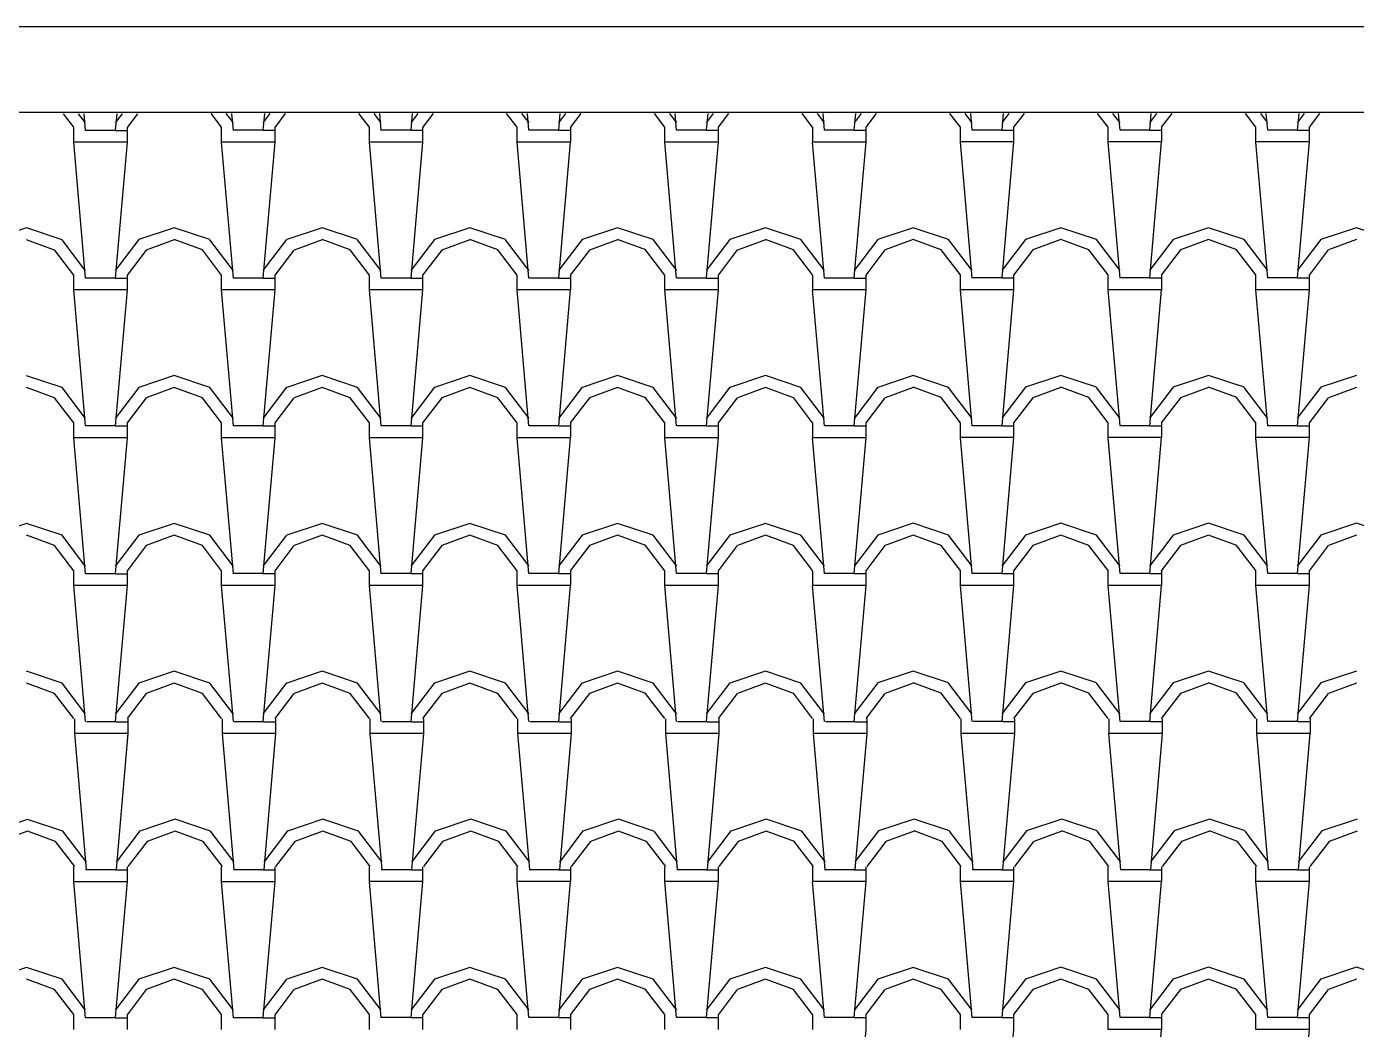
# Model space of a CAD drawing. Extents: x 32549 to 39694, y 7645 to 11950.
# Drawn here: x 34440.8 to 34575.8, y 9009.8 to 9111.5 of the extents above; entities that cross this region are included whole.
import ezdxf

# ---------------------------------------------------------------- set-up
doc = ezdxf.new("R2010")
doc.units = 0
doc.header["$LTSCALE"] = 80
doc.header["$MEASUREMENT"] = 0
doc.layers.add('C3', color=3, linetype='CONTINUOUS')
doc.layers.add('ROOF', color=11, linetype='CONTINUOUS')

msp = doc.modelspace()

# ---------------------------------------------------------------- linework, layer by layer
at = {"layer": 'C3'}
for p, q in [((34171.15, 9111.55), (34986.15, 9111.55)), ((34171.15, 9102.88), (34986.15, 9102.88))]:
    msp.add_line(p, q, dxfattribs=at)
at = {"layer": 'ROOF'}
for p, q in [((34445.63, 9101.33), (34444.57, 9102.71)), ((34446.83, 9101.77), (34446.11, 9102.71)), ((34446.83, 9101.02), (34446.68, 9102.71)), ((34450.54, 9102.71), (34449.83, 9101.78)), ((34449.98, 9102.71), (34449.83, 9101.03)), ((34452.1, 9102.71), (34451.03, 9101.32)), ((34460.63, 9101.33), (34459.57, 9102.72)), ((34461.84, 9101.77), (34461.11, 9102.72)), ((34461.83, 9101.02), (34461.68, 9102.72)), ((34465.54, 9102.72), (34464.83, 9101.79)), ((34464.98, 9102.72), (34464.83, 9101.03)), ((34467.1, 9102.72), (34466.03, 9101.32)), ((34475.63, 9101.33), (34474.57, 9102.72)), ((34476.84, 9101.77), (34476.12, 9102.72)), ((34476.83, 9101.02), (34476.69, 9102.72)), ((34479.98, 9102.72), (34479.83, 9101.03)), ((34480.54, 9102.72), (34479.84, 9101.79)), ((34482.1, 9102.72), (34481.03, 9101.32)), ((34490.63, 9101.33), (34489.57, 9102.72)), ((34491.84, 9101.77), (34491.12, 9102.72)), ((34491.83, 9101.03), (34491.69, 9102.72)), ((34494.98, 9102.72), (34494.83, 9101.03)), ((34495.54, 9102.72), (34494.84, 9101.79)), ((34497.1, 9102.72), (34496.03, 9101.32)), ((34505.63, 9101.33), (34504.57, 9102.72)), ((34506.84, 9101.78), (34506.12, 9102.72)), ((34506.83, 9101.03), (34506.69, 9102.72)), ((34509.98, 9102.72), (34509.83, 9101.04)), ((34510.54, 9102.72), (34509.84, 9101.79)), ((34512.1, 9102.72), (34511.03, 9101.33)), ((34520.63, 9101.34), (34519.57, 9102.72)), ((34521.84, 9101.78), (34521.12, 9102.72)), ((34521.83, 9101.03), (34521.69, 9102.72)), ((34524.98, 9102.72), (34524.83, 9101.04)), ((34525.55, 9102.72), (34524.84, 9101.79)), ((34527.1, 9102.72), (34526.03, 9101.33)), ((34535.63, 9101.34), (34534.57, 9102.73)), ((34536.84, 9101.78), (34536.12, 9102.73)), ((34536.84, 9101.03), (34536.69, 9102.73)), ((34539.98, 9102.73), (34539.83, 9101.04)), ((34540.55, 9102.73), (34539.84, 9101.8)), ((34542.1, 9102.73), (34541.03, 9101.33)), ((34550.63, 9101.34), (34549.57, 9102.73)), ((34551.84, 9101.78), (34551.12, 9102.73)), ((34551.84, 9101.03), (34551.69, 9102.73)), ((34554.98, 9102.73), (34554.83, 9101.04)), ((34555.55, 9102.73), (34554.84, 9101.8)), ((34557.1, 9102.73), (34556.03, 9101.33)), ((34565.63, 9101.34), (34564.57, 9102.73)), ((34566.84, 9101.78), (34566.12, 9102.73)), ((34566.84, 9101.03), (34566.69, 9102.73)), ((34570.55, 9102.73), (34569.84, 9101.8)), ((34569.98, 9102.73), (34569.84, 9101.04)), ((34572.1, 9102.73), (34571.03, 9101.33)), ((34445.63, 9099.82), (34445.63, 9101.32)), ((34449.83, 9101.02), (34446.83, 9101.02)), ((34449.83, 9101.02), (34451.03, 9101.02)), ((34451.03, 9101.32), (34451.03, 9099.82)), ((34460.63, 9099.83), (34460.63, 9101.33)), ((34464.83, 9101.03), (34461.83, 9101.03)), ((34464.83, 9101.03), (34466.03, 9101.03)), ((34466.03, 9101.33), (34466.03, 9099.83)), ((34475.64, 9099.83), (34475.64, 9101.33)), ((34479.84, 9101.03), (34476.84, 9101.03)), ((34479.84, 9101.03), (34481.04, 9101.03)), ((34481.04, 9101.33), (34481.04, 9099.83)), ((34490.64, 9099.83), (34490.64, 9101.33)), ((34494.84, 9101.03), (34491.84, 9101.03)), ((34494.84, 9101.03), (34496.04, 9101.03)), ((34496.04, 9101.33), (34496.04, 9099.83)), ((34505.64, 9099.83), (34505.64, 9101.33)), ((34509.84, 9101.03), (34506.84, 9101.03)), ((34509.84, 9101.03), (34511.04, 9101.03)), ((34511.04, 9101.33), (34511.04, 9099.83)), ((34520.64, 9099.83), (34520.64, 9101.33)), ((34524.84, 9101.03), (34521.84, 9101.03)), ((34524.84, 9101.03), (34526.04, 9101.03)), ((34526.04, 9101.33), (34526.04, 9099.83)), ((34535.64, 9099.84), (34535.64, 9101.34)), ((34539.84, 9101.04), (34536.84, 9101.04)), ((34539.84, 9101.04), (34541.04, 9101.04)), ((34541.04, 9101.34), (34541.04, 9099.84)), ((34550.64, 9099.84), (34550.64, 9101.34)), ((34554.84, 9101.04), (34551.84, 9101.04)), ((34554.84, 9101.04), (34556.04, 9101.04)), ((34556.04, 9101.34), (34556.04, 9099.84)), ((34565.64, 9099.84), (34565.64, 9101.34)), ((34569.84, 9101.04), (34566.84, 9101.04)), ((34569.84, 9101.04), (34571.04, 9101.04)), ((34571.04, 9101.34), (34571.04, 9099.84)), ((34449.83, 9099.82), (34445.63, 9099.82)), ((34446.83, 9086.02), (34445.63, 9099.82)), ((34451.03, 9099.83), (34449.83, 9086.03)), ((34451.03, 9099.82), (34449.83, 9099.82)), ((34464.83, 9099.83), (34460.63, 9099.83)), ((34461.83, 9086.02), (34460.63, 9099.82)), ((34466.03, 9099.83), (34464.83, 9086.03)), ((34466.03, 9099.83), (34464.83, 9099.83)), ((34476.83, 9086.02), (34475.63, 9099.82)), ((34479.84, 9099.83), (34475.64, 9099.83)), ((34481.03, 9099.83), (34479.83, 9086.03)), ((34481.04, 9099.83), (34479.84, 9099.83)), ((34491.83, 9086.03), (34490.63, 9099.83)), ((34494.84, 9099.83), (34490.64, 9099.83)), ((34496.03, 9099.83), (34494.83, 9086.03)), ((34496.04, 9099.83), (34494.84, 9099.83)), ((34506.83, 9086.03), (34505.63, 9099.83)), ((34509.84, 9099.83), (34505.64, 9099.83)), ((34511.03, 9099.84), (34509.83, 9086.04)), ((34511.04, 9099.83), (34509.84, 9099.83)), ((34521.83, 9086.03), (34520.63, 9099.83)), ((34524.84, 9099.83), (34520.64, 9099.83)), ((34526.03, 9099.84), (34524.83, 9086.04)), ((34526.04, 9099.83), (34524.84, 9099.83)), ((34539.84, 9099.84), (34535.64, 9099.84)), ((34536.84, 9086.03), (34535.64, 9099.83)), ((34541.03, 9099.84), (34539.83, 9086.04)), ((34541.04, 9099.84), (34539.84, 9099.84)), ((34554.84, 9099.84), (34550.64, 9099.84)), ((34551.84, 9086.03), (34550.64, 9099.83)), ((34556.03, 9099.84), (34554.83, 9086.04)), ((34556.04, 9099.84), (34554.84, 9099.84)), ((34569.84, 9099.84), (34565.64, 9099.84)), ((34566.84, 9086.03), (34565.64, 9099.83)), ((34571.04, 9099.84), (34569.84, 9099.84)), ((34571.04, 9099.84), (34569.84, 9086.04)), ((34440.83, 9091.12), (34437.23, 9089.92)), ((34444.43, 9089.92), (34440.83, 9091.12)), ((34443.68, 9088.87), (34440.83, 9089.92)), ((34446.83, 9086.77), (34444.43, 9089.92)), ((34452.23, 9089.93), (34449.83, 9086.78)), ((34455.83, 9091.13), (34452.23, 9089.93)), ((34455.83, 9089.92), (34452.98, 9088.87)), ((34459.43, 9089.93), (34455.83, 9091.13)), ((34458.68, 9088.88), (34455.83, 9089.93)), ((34461.84, 9086.77), (34459.44, 9089.92)), ((34467.23, 9089.94), (34464.83, 9086.79)), ((34470.84, 9091.13), (34467.24, 9089.93)), ((34470.84, 9089.92), (34467.99, 9088.87)), ((34474.44, 9089.93), (34470.84, 9091.13)), ((34473.69, 9088.88), (34470.84, 9089.93)), ((34476.84, 9086.77), (34474.44, 9089.92)), ((34482.24, 9089.94), (34479.84, 9086.79)), ((34485.84, 9091.13), (34482.24, 9089.93)), ((34485.84, 9089.92), (34482.99, 9088.87)), ((34489.44, 9089.93), (34485.84, 9091.13)), ((34488.69, 9088.88), (34485.84, 9089.93)), ((34491.84, 9086.77), (34489.44, 9089.92)), ((34497.24, 9089.94), (34494.84, 9086.79)), ((34500.84, 9091.13), (34497.24, 9089.93)), ((34500.84, 9089.92), (34497.99, 9088.87)), ((34504.44, 9089.93), (34500.84, 9091.13)), ((34503.69, 9088.88), (34500.84, 9089.93)), ((34506.84, 9086.78), (34504.44, 9089.93)), ((34512.24, 9089.94), (34509.84, 9086.79)), ((34515.84, 9091.13), (34512.24, 9089.93)), ((34515.84, 9089.92), (34512.99, 9088.87)), ((34519.44, 9089.93), (34515.84, 9091.13)), ((34518.69, 9088.88), (34515.84, 9089.93)), ((34521.84, 9086.78), (34519.44, 9089.93)), ((34527.24, 9089.94), (34524.84, 9086.79)), ((34530.84, 9091.13), (34527.24, 9089.93)), ((34530.84, 9089.93), (34527.99, 9088.88)), ((34534.44, 9089.93), (34530.84, 9091.13)), ((34533.69, 9088.89), (34530.84, 9089.94)), ((34536.84, 9086.78), (34534.44, 9089.93)), ((34542.24, 9089.95), (34539.84, 9086.8)), ((34545.84, 9091.14), (34542.24, 9089.94)), ((34545.84, 9089.93), (34542.99, 9088.88)), ((34549.44, 9089.94), (34545.84, 9091.14)), ((34548.69, 9088.89), (34545.84, 9089.94)), ((34551.84, 9086.78), (34549.44, 9089.93)), ((34557.24, 9089.95), (34554.84, 9086.8)), ((34560.84, 9091.14), (34557.24, 9089.94)), ((34560.84, 9089.93), (34557.99, 9088.88)), ((34564.44, 9089.94), (34560.84, 9091.14)), ((34563.69, 9088.89), (34560.84, 9089.94)), ((34566.84, 9086.78), (34564.44, 9089.93)), ((34572.24, 9089.95), (34569.84, 9086.8)), ((34575.84, 9091.14), (34572.24, 9089.94)), ((34575.84, 9089.93), (34572.99, 9088.88)), ((34579.44, 9089.94), (34575.84, 9091.14)), ((34445.63, 9086.33), (34443.68, 9088.88)), ((34452.98, 9088.87), (34451.03, 9086.32)), ((34460.63, 9086.33), (34458.68, 9088.88)), ((34467.98, 9088.87), (34466.03, 9086.32)), ((34475.63, 9086.33), (34473.68, 9088.88)), ((34482.98, 9088.87), (34481.03, 9086.32)), ((34490.63, 9086.33), (34488.68, 9088.88)), ((34497.98, 9088.87), (34496.03, 9086.32)), ((34505.63, 9086.33), (34503.68, 9088.88)), ((34512.98, 9088.88), (34511.03, 9086.33)), ((34520.63, 9086.34), (34518.68, 9088.89)), ((34527.98, 9088.88), (34526.03, 9086.33)), ((34535.63, 9086.34), (34533.68, 9088.89)), ((34542.98, 9088.88), (34541.03, 9086.33)), ((34550.63, 9086.34), (34548.68, 9088.89)), ((34557.98, 9088.88), (34556.03, 9086.33)), ((34565.63, 9086.34), (34563.68, 9088.89)), ((34572.98, 9088.88), (34571.03, 9086.33)), ((34445.63, 9084.82), (34445.63, 9086.32)), ((34449.83, 9086.02), (34446.83, 9086.02)), ((34449.83, 9086.02), (34451.03, 9086.02)), ((34451.03, 9086.32), (34451.03, 9084.82)), ((34460.63, 9084.83), (34460.63, 9086.33)), ((34464.83, 9086.03), (34461.83, 9086.03)), ((34464.83, 9086.03), (34466.03, 9086.03)), ((34466.03, 9086.33), (34466.03, 9084.83)), ((34475.64, 9084.83), (34475.64, 9086.33)), ((34479.84, 9086.03), (34476.84, 9086.03)), ((34479.84, 9086.03), (34481.04, 9086.03)), ((34481.04, 9086.33), (34481.04, 9084.83)), ((34490.64, 9084.83), (34490.64, 9086.33)), ((34494.84, 9086.03), (34491.84, 9086.03)), ((34494.84, 9086.03), (34496.04, 9086.03)), ((34496.04, 9086.33), (34496.04, 9084.83)), ((34505.64, 9084.83), (34505.64, 9086.33)), ((34509.84, 9086.03), (34506.84, 9086.03)), ((34509.84, 9086.03), (34511.04, 9086.03)), ((34511.04, 9086.33), (34511.04, 9084.83)), ((34520.64, 9084.83), (34520.64, 9086.33)), ((34524.84, 9086.03), (34521.84, 9086.03)), ((34524.84, 9086.03), (34526.04, 9086.03)), ((34526.04, 9086.33), (34526.04, 9084.83)), ((34535.64, 9084.84), (34535.64, 9086.34)), ((34539.84, 9086.04), (34536.84, 9086.04)), ((34539.84, 9086.04), (34541.04, 9086.04)), ((34541.04, 9086.34), (34541.04, 9084.84)), ((34550.64, 9084.84), (34550.64, 9086.34)), ((34554.84, 9086.04), (34551.84, 9086.04)), ((34554.84, 9086.04), (34556.04, 9086.04)), ((34556.04, 9086.34), (34556.04, 9084.84)), ((34565.64, 9084.84), (34565.64, 9086.34)), ((34569.84, 9086.04), (34566.84, 9086.04)), ((34569.84, 9086.04), (34571.04, 9086.04)), ((34571.04, 9086.34), (34571.04, 9084.84)), ((34449.83, 9084.82), (34445.63, 9084.82)), ((34446.83, 9071.02), (34445.63, 9084.82)), ((34451.03, 9084.83), (34449.83, 9071.03)), ((34451.03, 9084.82), (34449.83, 9084.82)), ((34464.83, 9084.83), (34460.63, 9084.83)), ((34461.83, 9071.02), (34460.63, 9084.82)), ((34466.03, 9084.83), (34464.83, 9071.03)), ((34466.03, 9084.83), (34464.83, 9084.83)), ((34476.83, 9071.02), (34475.63, 9084.82)), ((34479.84, 9084.83), (34475.64, 9084.83)), ((34481.03, 9084.83), (34479.83, 9071.03)), ((34481.04, 9084.83), (34479.84, 9084.83)), ((34491.83, 9071.03), (34490.63, 9084.83)), ((34494.84, 9084.83), (34490.64, 9084.83)), ((34496.03, 9084.83), (34494.83, 9071.03)), ((34496.04, 9084.83), (34494.84, 9084.83)), ((34506.83, 9071.03), (34505.63, 9084.83)), ((34509.84, 9084.83), (34505.64, 9084.83)), ((34511.03, 9084.84), (34509.83, 9071.04)), ((34511.04, 9084.83), (34509.84, 9084.83)), ((34521.83, 9071.03), (34520.63, 9084.83)), ((34524.84, 9084.83), (34520.64, 9084.83)), ((34526.03, 9084.84), (34524.83, 9071.04)), ((34526.04, 9084.83), (34524.84, 9084.83)), ((34539.84, 9084.84), (34535.64, 9084.84)), ((34536.84, 9071.03), (34535.64, 9084.83)), ((34541.03, 9084.84), (34539.83, 9071.04)), ((34541.04, 9084.84), (34539.84, 9084.84)), ((34554.84, 9084.84), (34550.64, 9084.84)), ((34551.84, 9071.03), (34550.64, 9084.83)), ((34556.03, 9084.84), (34554.83, 9071.04)), ((34556.04, 9084.84), (34554.84, 9084.84)), ((34569.84, 9084.84), (34565.64, 9084.84)), ((34566.84, 9071.03), (34565.64, 9084.83)), ((34571.04, 9084.84), (34569.84, 9084.84)), ((34571.04, 9084.84), (34569.84, 9071.04)), ((34444.43, 9074.92), (34440.83, 9076.12)), ((34455.83, 9076.13), (34452.23, 9074.93)), ((34459.43, 9074.93), (34455.83, 9076.13)), ((34470.84, 9076.13), (34467.24, 9074.93)), ((34474.44, 9074.93), (34470.84, 9076.13)), ((34485.84, 9076.13), (34482.24, 9074.93)), ((34489.44, 9074.93), (34485.84, 9076.13)), ((34500.84, 9076.13), (34497.24, 9074.93)), ((34504.44, 9074.93), (34500.84, 9076.13)), ((34515.84, 9076.13), (34512.24, 9074.93)), ((34519.44, 9074.93), (34515.84, 9076.13)), ((34530.84, 9076.13), (34527.24, 9074.93)), ((34534.44, 9074.93), (34530.84, 9076.13)), ((34545.84, 9076.14), (34542.24, 9074.94)), ((34549.44, 9074.94), (34545.84, 9076.14)), ((34560.84, 9076.14), (34557.24, 9074.94)), ((34564.44, 9074.94), (34560.84, 9076.14)), ((34575.84, 9076.14), (34572.24, 9074.94)), ((34443.68, 9073.87), (34440.83, 9074.92)), ((34445.63, 9071.33), (34443.68, 9073.88)), ((34446.83, 9071.77), (34444.43, 9074.92)), ((34452.23, 9074.93), (34449.83, 9071.78)), ((34452.98, 9073.87), (34451.03, 9071.32)), ((34455.83, 9074.92), (34452.98, 9073.87)), ((34458.68, 9073.88), (34455.83, 9074.93)), ((34460.63, 9071.33), (34458.68, 9073.88)), ((34461.84, 9071.77), (34459.44, 9074.92)), ((34467.23, 9074.94), (34464.83, 9071.79)), ((34467.98, 9073.87), (34466.03, 9071.32)), ((34470.84, 9074.92), (34467.99, 9073.87)), ((34473.69, 9073.88), (34470.84, 9074.93)), ((34475.63, 9071.33), (34473.68, 9073.88)), ((34476.84, 9071.77), (34474.44, 9074.92)), ((34482.24, 9074.94), (34479.84, 9071.79)), ((34482.98, 9073.87), (34481.03, 9071.32)), ((34485.84, 9074.92), (34482.99, 9073.87)), ((34488.69, 9073.88), (34485.84, 9074.93)), ((34490.63, 9071.33), (34488.68, 9073.88)), ((34491.84, 9071.77), (34489.44, 9074.92)), ((34497.24, 9074.94), (34494.84, 9071.79)), ((34497.98, 9073.87), (34496.03, 9071.32)), ((34500.84, 9074.92), (34497.99, 9073.87)), ((34503.69, 9073.88), (34500.84, 9074.93)), ((34505.63, 9071.33), (34503.68, 9073.88)), ((34506.84, 9071.78), (34504.44, 9074.93)), ((34512.24, 9074.94), (34509.84, 9071.79)), ((34512.98, 9073.88), (34511.03, 9071.33)), ((34515.84, 9074.92), (34512.99, 9073.87)), ((34518.69, 9073.88), (34515.84, 9074.93)), ((34520.63, 9071.34), (34518.68, 9073.89)), ((34521.84, 9071.78), (34519.44, 9074.93)), ((34527.24, 9074.94), (34524.84, 9071.79)), ((34527.98, 9073.88), (34526.03, 9071.33)), ((34530.84, 9074.93), (34527.99, 9073.88)), ((34533.69, 9073.89), (34530.84, 9074.94)), ((34535.63, 9071.34), (34533.68, 9073.89)), ((34536.84, 9071.78), (34534.44, 9074.93)), ((34542.24, 9074.95), (34539.84, 9071.8)), ((34542.98, 9073.88), (34541.03, 9071.33)), ((34545.84, 9074.93), (34542.99, 9073.88)), ((34548.69, 9073.89), (34545.84, 9074.94)), ((34550.63, 9071.34), (34548.68, 9073.89)), ((34551.84, 9071.78), (34549.44, 9074.93)), ((34557.24, 9074.95), (34554.84, 9071.8)), ((34557.98, 9073.88), (34556.03, 9071.33)), ((34560.84, 9074.93), (34557.99, 9073.88)), ((34563.69, 9073.89), (34560.84, 9074.94)), ((34565.63, 9071.34), (34563.68, 9073.89)), ((34566.84, 9071.78), (34564.44, 9074.93)), ((34572.24, 9074.95), (34569.84, 9071.8)), ((34572.98, 9073.88), (34571.03, 9071.33)), ((34575.84, 9074.93), (34572.99, 9073.88)), ((34445.63, 9069.82), (34445.63, 9071.32)), ((34449.83, 9071.02), (34446.83, 9071.02)), ((34449.83, 9071.02), (34451.03, 9071.02)), ((34451.03, 9071.32), (34451.03, 9069.82)), ((34460.63, 9069.83), (34460.63, 9071.33)), ((34464.83, 9071.03), (34461.83, 9071.03)), ((34464.83, 9071.03), (34466.03, 9071.03)), ((34466.03, 9071.33), (34466.03, 9069.83)), ((34475.64, 9069.83), (34475.64, 9071.33)), ((34479.84, 9071.03), (34476.84, 9071.03)), ((34479.84, 9071.03), (34481.04, 9071.03)), ((34481.04, 9071.33), (34481.04, 9069.83)), ((34490.64, 9069.83), (34490.64, 9071.33)), ((34494.84, 9071.03), (34491.84, 9071.03)), ((34494.84, 9071.03), (34496.04, 9071.03)), ((34496.04, 9071.33), (34496.04, 9069.83)), ((34505.64, 9069.83), (34505.64, 9071.33)), ((34509.84, 9071.03), (34506.84, 9071.03)), ((34509.84, 9071.03), (34511.04, 9071.03)), ((34511.04, 9071.33), (34511.04, 9069.83)), ((34520.64, 9069.83), (34520.64, 9071.33)), ((34524.84, 9071.03), (34521.84, 9071.03)), ((34524.84, 9071.03), (34526.04, 9071.03)), ((34526.04, 9071.33), (34526.04, 9069.83)), ((34535.64, 9069.84), (34535.64, 9071.34)), ((34539.84, 9071.04), (34536.84, 9071.04)), ((34539.84, 9071.04), (34541.04, 9071.04)), ((34541.04, 9071.34), (34541.04, 9069.84)), ((34550.64, 9069.84), (34550.64, 9071.34)), ((34554.84, 9071.04), (34551.84, 9071.04)), ((34554.84, 9071.04), (34556.04, 9071.04)), ((34556.04, 9071.34), (34556.04, 9069.84)), ((34565.64, 9069.84), (34565.64, 9071.34)), ((34569.84, 9071.04), (34566.84, 9071.04)), ((34569.84, 9071.04), (34571.04, 9071.04)), ((34571.04, 9071.34), (34571.04, 9069.84)), ((34446.83, 9056.02), (34445.63, 9069.82)), ((34449.83, 9069.82), (34445.63, 9069.82)), ((34451.03, 9069.83), (34449.83, 9056.03)), ((34451.03, 9069.82), (34449.83, 9069.82)), ((34464.83, 9069.83), (34460.63, 9069.83)), ((34461.83, 9056.02), (34460.63, 9069.82)), ((34466.03, 9069.83), (34464.83, 9056.03)), ((34466.03, 9069.83), (34464.83, 9069.83)), ((34476.83, 9056.02), (34475.63, 9069.82)), ((34479.84, 9069.83), (34475.64, 9069.83)), ((34481.03, 9069.83), (34479.83, 9056.03)), ((34481.04, 9069.83), (34479.84, 9069.83)), ((34491.83, 9056.03), (34490.63, 9069.83)), ((34494.84, 9069.83), (34490.64, 9069.83)), ((34496.03, 9069.83), (34494.83, 9056.03)), ((34496.04, 9069.83), (34494.84, 9069.83)), ((34506.83, 9056.03), (34505.63, 9069.83)), ((34509.84, 9069.83), (34505.64, 9069.83)), ((34511.03, 9069.84), (34509.83, 9056.04)), ((34511.04, 9069.83), (34509.84, 9069.83)), ((34521.83, 9056.03), (34520.63, 9069.83)), ((34524.84, 9069.83), (34520.64, 9069.83)), ((34526.03, 9069.84), (34524.83, 9056.04)), ((34526.04, 9069.83), (34524.84, 9069.83)), ((34539.84, 9069.84), (34535.64, 9069.84)), ((34536.84, 9056.03), (34535.64, 9069.83)), ((34541.03, 9069.84), (34539.83, 9056.04)), ((34541.04, 9069.84), (34539.84, 9069.84)), ((34554.84, 9069.84), (34550.64, 9069.84)), ((34551.84, 9056.03), (34550.64, 9069.83)), ((34556.03, 9069.84), (34554.83, 9056.04)), ((34556.04, 9069.84), (34554.84, 9069.84)), ((34569.84, 9069.84), (34565.64, 9069.84)), ((34566.84, 9056.03), (34565.64, 9069.83)), ((34571.04, 9069.84), (34569.84, 9069.84)), ((34571.04, 9069.84), (34569.84, 9056.04)), ((34440.83, 9061.12), (34437.23, 9059.92)), ((34444.43, 9059.92), (34440.83, 9061.12)), ((34455.83, 9061.13), (34452.23, 9059.93)), ((34459.43, 9059.93), (34455.83, 9061.13)), ((34470.84, 9061.13), (34467.24, 9059.93)), ((34474.44, 9059.93), (34470.84, 9061.13)), ((34485.84, 9061.13), (34482.24, 9059.93)), ((34489.44, 9059.93), (34485.84, 9061.13)), ((34500.84, 9061.13), (34497.24, 9059.93)), ((34504.44, 9059.93), (34500.84, 9061.13)), ((34515.84, 9061.13), (34512.24, 9059.93)), ((34519.44, 9059.93), (34515.84, 9061.13)), ((34530.84, 9061.14), (34527.24, 9059.94)), ((34534.44, 9059.94), (34530.84, 9061.14)), ((34545.84, 9061.14), (34542.24, 9059.94)), ((34549.44, 9059.94), (34545.84, 9061.14)), ((34560.84, 9061.14), (34557.24, 9059.94)), ((34564.44, 9059.94), (34560.84, 9061.14)), ((34575.84, 9061.14), (34572.24, 9059.94)), ((34579.44, 9059.94), (34575.84, 9061.14)), ((34443.68, 9058.87), (34440.83, 9059.92)), ((34445.63, 9056.33), (34443.68, 9058.88)), ((34446.83, 9056.77), (34444.43, 9059.92)), ((34452.23, 9059.93), (34449.83, 9056.78)), ((34452.98, 9058.87), (34451.03, 9056.32)), ((34455.83, 9059.92), (34452.98, 9058.87)), ((34458.68, 9058.88), (34455.83, 9059.93)), ((34460.63, 9056.33), (34458.68, 9058.88)), ((34461.84, 9056.77), (34459.44, 9059.92)), ((34467.23, 9059.94), (34464.83, 9056.79)), ((34467.98, 9058.87), (34466.03, 9056.32)), ((34470.84, 9059.92), (34467.99, 9058.87)), ((34473.69, 9058.88), (34470.84, 9059.93)), ((34475.63, 9056.33), (34473.68, 9058.88)), ((34476.84, 9056.77), (34474.44, 9059.92)), ((34482.24, 9059.94), (34479.84, 9056.79)), ((34482.98, 9058.87), (34481.03, 9056.32)), ((34485.84, 9059.92), (34482.99, 9058.87)), ((34488.69, 9058.88), (34485.84, 9059.93)), ((34490.63, 9056.33), (34488.68, 9058.88)), ((34491.84, 9056.78), (34489.44, 9059.93)), ((34497.24, 9059.94), (34494.84, 9056.79)), ((34497.98, 9058.87), (34496.03, 9056.32)), ((34500.84, 9059.92), (34497.99, 9058.87)), ((34503.69, 9058.88), (34500.84, 9059.93)), ((34505.63, 9056.33), (34503.68, 9058.88)), ((34506.84, 9056.78), (34504.44, 9059.93)), ((34512.24, 9059.94), (34509.84, 9056.79)), ((34512.98, 9058.88), (34511.03, 9056.33)), ((34515.84, 9059.93), (34512.99, 9058.88)), ((34518.69, 9058.88), (34515.84, 9059.93)), ((34520.63, 9056.34), (34518.68, 9058.89)), ((34521.84, 9056.78), (34519.44, 9059.93)), ((34527.24, 9059.94), (34524.84, 9056.79)), ((34527.98, 9058.88), (34526.03, 9056.33)), ((34530.84, 9059.93), (34527.99, 9058.88)), ((34533.69, 9058.89), (34530.84, 9059.94)), ((34535.63, 9056.34), (34533.68, 9058.89)), ((34536.84, 9056.78), (34534.44, 9059.93)), ((34542.24, 9059.95), (34539.84, 9056.8)), ((34542.98, 9058.88), (34541.03, 9056.33)), ((34545.84, 9059.93), (34542.99, 9058.88)), ((34548.69, 9058.89), (34545.84, 9059.94)), ((34550.63, 9056.34), (34548.68, 9058.89)), ((34551.84, 9056.78), (34549.44, 9059.93)), ((34557.24, 9059.95), (34554.84, 9056.8)), ((34557.98, 9058.88), (34556.03, 9056.33)), ((34560.84, 9059.93), (34557.99, 9058.88)), ((34563.69, 9058.89), (34560.84, 9059.94)), ((34565.63, 9056.34), (34563.68, 9058.89)), ((34566.84, 9056.78), (34564.44, 9059.93)), ((34572.24, 9059.95), (34569.84, 9056.8)), ((34572.98, 9058.88), (34571.03, 9056.33)), ((34575.84, 9059.93), (34572.99, 9058.88)), ((34445.63, 9054.82), (34445.63, 9056.32)), ((34451.03, 9056.32), (34451.03, 9054.82)), ((34460.63, 9054.83), (34460.63, 9056.33)), ((34466.03, 9056.33), (34466.03, 9054.83)), ((34475.64, 9054.83), (34475.64, 9056.33)), ((34481.04, 9056.33), (34481.04, 9054.83)), ((34490.64, 9054.83), (34490.64, 9056.33)), ((34496.04, 9056.33), (34496.04, 9054.83)), ((34505.64, 9054.83), (34505.64, 9056.33)), ((34511.04, 9056.33), (34511.04, 9054.83)), ((34520.64, 9054.83), (34520.64, 9056.33)), ((34526.04, 9056.33), (34526.04, 9054.83)), ((34535.64, 9054.84), (34535.64, 9056.34)), ((34541.04, 9056.34), (34541.04, 9054.84)), ((34550.64, 9054.84), (34550.64, 9056.34)), ((34556.04, 9056.34), (34556.04, 9054.84)), ((34565.64, 9054.84), (34565.64, 9056.34)), ((34571.04, 9056.34), (34571.04, 9054.84)), ((34446.83, 9041.02), (34445.63, 9054.82)), ((34449.83, 9054.82), (34445.63, 9054.82)), ((34449.83, 9056.02), (34446.83, 9056.02)), ((34449.83, 9056.02), (34451.03, 9056.02)), ((34451.03, 9054.83), (34449.83, 9041.03)), ((34451.03, 9054.82), (34449.83, 9054.82)), ((34464.83, 9054.83), (34460.63, 9054.83)), ((34461.83, 9041.02), (34460.63, 9054.82)), ((34464.83, 9056.03), (34461.83, 9056.03)), ((34464.83, 9056.03), (34466.03, 9056.03)), ((34466.03, 9054.83), (34464.83, 9054.83)), ((34466.03, 9054.83), (34464.83, 9041.03)), ((34476.83, 9041.02), (34475.63, 9054.82)), ((34479.84, 9054.83), (34475.64, 9054.83)), ((34479.84, 9056.03), (34476.84, 9056.03)), ((34481.03, 9054.83), (34479.83, 9041.03)), ((34479.84, 9056.03), (34481.04, 9056.03)), ((34481.04, 9054.83), (34479.84, 9054.83)), ((34491.83, 9041.03), (34490.63, 9054.83)), ((34494.84, 9054.83), (34490.64, 9054.83)), ((34494.84, 9056.03), (34491.84, 9056.03)), ((34496.03, 9054.83), (34494.83, 9041.03)), ((34494.84, 9056.03), (34496.04, 9056.03)), ((34496.04, 9054.83), (34494.84, 9054.83)), ((34506.83, 9041.03), (34505.63, 9054.83)), ((34509.84, 9054.83), (34505.64, 9054.83)), ((34509.84, 9056.03), (34506.84, 9056.03)), ((34511.03, 9054.84), (34509.83, 9041.04)), ((34509.84, 9056.03), (34511.04, 9056.03)), ((34511.04, 9054.83), (34509.84, 9054.83)), ((34521.83, 9041.03), (34520.63, 9054.83)), ((34524.84, 9054.83), (34520.64, 9054.83)), ((34524.84, 9056.03), (34521.84, 9056.03)), ((34526.03, 9054.84), (34524.83, 9041.04)), ((34524.84, 9056.03), (34526.04, 9056.03)), ((34526.04, 9054.83), (34524.84, 9054.83)), ((34539.84, 9054.84), (34535.64, 9054.84)), ((34536.84, 9041.03), (34535.64, 9054.83)), ((34539.84, 9056.04), (34536.84, 9056.04)), ((34541.03, 9054.84), (34539.83, 9041.04)), ((34539.84, 9056.04), (34541.04, 9056.04)), ((34541.04, 9054.84), (34539.84, 9054.84)), ((34554.84, 9054.84), (34550.64, 9054.84)), ((34551.84, 9041.03), (34550.64, 9054.83)), ((34554.84, 9056.04), (34551.84, 9056.04)), ((34556.03, 9054.84), (34554.83, 9041.04)), ((34554.84, 9056.04), (34556.04, 9056.04)), ((34556.04, 9054.84), (34554.84, 9054.84)), ((34569.84, 9054.84), (34565.64, 9054.84)), ((34566.84, 9041.03), (34565.64, 9054.83)), ((34569.84, 9056.04), (34566.84, 9056.04)), ((34569.84, 9056.04), (34571.04, 9056.04)), ((34571.04, 9054.84), (34569.84, 9041.04)), ((34571.04, 9054.84), (34569.84, 9054.84)), ((34444.43, 9044.92), (34440.83, 9046.12)), ((34455.83, 9046.13), (34452.23, 9044.93)), ((34459.43, 9044.93), (34455.83, 9046.13)), ((34470.84, 9046.13), (34467.24, 9044.93)), ((34474.44, 9044.93), (34470.84, 9046.13)), ((34485.84, 9046.13), (34482.24, 9044.93)), ((34489.44, 9044.93), (34485.84, 9046.13)), ((34500.84, 9046.13), (34497.24, 9044.93)), ((34504.44, 9044.93), (34500.84, 9046.13)), ((34515.84, 9046.13), (34512.24, 9044.93)), ((34519.44, 9044.93), (34515.84, 9046.13)), ((34530.84, 9046.14), (34527.24, 9044.94)), ((34534.44, 9044.94), (34530.84, 9046.14)), ((34545.84, 9046.14), (34542.24, 9044.94)), ((34549.44, 9044.94), (34545.84, 9046.14)), ((34560.84, 9046.14), (34557.24, 9044.94)), ((34564.44, 9044.94), (34560.84, 9046.14)), ((34575.84, 9046.14), (34572.24, 9044.94)), ((34443.68, 9043.87), (34440.83, 9044.92)), ((34446.83, 9041.77), (34444.43, 9044.92)), ((34452.23, 9044.93), (34449.83, 9041.78)), ((34455.83, 9044.92), (34452.98, 9043.87)), ((34458.68, 9043.88), (34455.83, 9044.93)), ((34461.84, 9041.77), (34459.44, 9044.92)), ((34467.23, 9044.94), (34464.83, 9041.79)), ((34470.84, 9044.92), (34467.99, 9043.87)), ((34473.69, 9043.88), (34470.84, 9044.93)), ((34476.84, 9041.77), (34474.44, 9044.92)), ((34482.24, 9044.94), (34479.84, 9041.79)), ((34485.84, 9044.92), (34482.99, 9043.87)), ((34488.69, 9043.88), (34485.84, 9044.93)), ((34491.84, 9041.78), (34489.44, 9044.93)), ((34497.24, 9044.94), (34494.84, 9041.79)), ((34500.84, 9044.92), (34497.99, 9043.87)), ((34503.69, 9043.88), (34500.84, 9044.93)), ((34506.84, 9041.78), (34504.44, 9044.93)), ((34512.24, 9044.94), (34509.84, 9041.79)), ((34515.84, 9044.93), (34512.99, 9043.88)), ((34518.69, 9043.88), (34515.84, 9044.93)), ((34521.84, 9041.78), (34519.44, 9044.93)), ((34527.24, 9044.94), (34524.84, 9041.79)), ((34530.84, 9044.93), (34527.99, 9043.88)), ((34533.69, 9043.89), (34530.84, 9044.94)), ((34536.84, 9041.78), (34534.44, 9044.93)), ((34542.24, 9044.95), (34539.84, 9041.8)), ((34545.84, 9044.93), (34542.99, 9043.88)), ((34548.69, 9043.89), (34545.84, 9044.94)), ((34551.84, 9041.78), (34549.44, 9044.93)), ((34557.24, 9044.95), (34554.84, 9041.8)), ((34560.84, 9044.93), (34557.99, 9043.88)), ((34563.69, 9043.89), (34560.84, 9044.94)), ((34566.84, 9041.78), (34564.44, 9044.93)), ((34572.24, 9044.95), (34569.84, 9041.8)), ((34575.84, 9044.93), (34572.99, 9043.88)), ((34445.63, 9041.33), (34443.68, 9043.88)), ((34452.98, 9043.87), (34451.03, 9041.32)), ((34460.63, 9041.33), (34458.68, 9043.88)), ((34467.98, 9043.87), (34466.03, 9041.32)), ((34475.63, 9041.33), (34473.68, 9043.88)), ((34482.98, 9043.87), (34481.03, 9041.32)), ((34490.63, 9041.33), (34488.68, 9043.88)), ((34497.98, 9043.87), (34496.03, 9041.32)), ((34505.63, 9041.33), (34503.68, 9043.88)), ((34512.98, 9043.88), (34511.03, 9041.33)), ((34520.63, 9041.34), (34518.68, 9043.89)), ((34527.98, 9043.88), (34526.03, 9041.33)), ((34535.63, 9041.34), (34533.68, 9043.89)), ((34542.98, 9043.88), (34541.03, 9041.33)), ((34550.63, 9041.34), (34548.68, 9043.89)), ((34557.98, 9043.88), (34556.03, 9041.33)), ((34565.63, 9041.34), (34563.68, 9043.89)), ((34572.98, 9043.88), (34571.03, 9041.33)), ((34445.72, 9039.8), (34445.72, 9041.3)), ((34451.12, 9041.3), (34451.12, 9039.8)), ((34460.72, 9039.8), (34460.72, 9041.3)), ((34466.12, 9041.3), (34466.12, 9039.8)), ((34475.72, 9039.8), (34475.72, 9041.3)), ((34481.12, 9041.3), (34481.12, 9039.8)), ((34490.72, 9039.8), (34490.72, 9041.3)), ((34496.12, 9041.3), (34496.12, 9039.8)), ((34505.72, 9039.8), (34505.72, 9041.3)), ((34511.12, 9041.3), (34511.12, 9039.8)), ((34520.73, 9039.8), (34520.73, 9041.3)), ((34526.13, 9041.3), (34526.13, 9039.8)), ((34535.73, 9039.81), (34535.73, 9041.31)), ((34541.13, 9041.31), (34541.13, 9039.81)), ((34550.73, 9039.81), (34550.73, 9041.31)), ((34556.13, 9041.31), (34556.13, 9039.81)), ((34565.73, 9039.81), (34565.73, 9041.31)), ((34571.13, 9041.31), (34571.13, 9039.81)), ((34449.92, 9041), (34446.92, 9041)), ((34449.92, 9041), (34451.12, 9041)), ((34464.92, 9041), (34461.92, 9041)), ((34464.92, 9041), (34466.12, 9041)), ((34479.92, 9041), (34476.92, 9041)), ((34479.92, 9041), (34481.12, 9041)), ((34494.92, 9041), (34491.92, 9041)), ((34494.92, 9041), (34496.12, 9041)), ((34509.92, 9041), (34506.92, 9041)), ((34509.92, 9041), (34511.12, 9041)), ((34524.93, 9041), (34521.93, 9041)), ((34524.93, 9041), (34526.13, 9041)), ((34539.93, 9041.01), (34536.93, 9041.01)), ((34539.93, 9041.01), (34541.13, 9041.01)), ((34554.93, 9041.01), (34551.93, 9041.01)), ((34554.93, 9041.01), (34556.13, 9041.01)), ((34569.93, 9041.01), (34566.93, 9041.01)), ((34569.93, 9041.01), (34571.13, 9041.01)), ((34449.92, 9039.8), (34445.72, 9039.8)), ((34446.92, 9025.99), (34445.72, 9039.79)), ((34451.12, 9039.8), (34449.92, 9026)), ((34451.12, 9039.8), (34449.92, 9039.8)), ((34464.92, 9039.8), (34460.72, 9039.8)), ((34461.92, 9025.99), (34460.72, 9039.79)), ((34466.12, 9039.8), (34464.92, 9026)), ((34466.12, 9039.8), (34464.92, 9039.8)), ((34479.92, 9039.8), (34475.72, 9039.8)), ((34476.92, 9026), (34475.72, 9039.8)), ((34481.12, 9039.8), (34479.92, 9026)), ((34481.12, 9039.8), (34479.92, 9039.8)), ((34494.92, 9039.8), (34490.72, 9039.8)), ((34491.92, 9026), (34490.72, 9039.8)), ((34496.12, 9039.8), (34494.92, 9026)), ((34496.12, 9039.8), (34494.92, 9039.8)), ((34509.92, 9039.8), (34505.72, 9039.8)), ((34506.92, 9026), (34505.72, 9039.8)), ((34511.12, 9039.81), (34509.92, 9026.01)), ((34511.12, 9039.8), (34509.92, 9039.8)), ((34521.92, 9026), (34520.72, 9039.8)), ((34524.93, 9039.8), (34520.73, 9039.8)), ((34526.12, 9039.81), (34524.92, 9026.01)), ((34526.13, 9039.8), (34524.93, 9039.8)), ((34536.92, 9026), (34535.72, 9039.8)), ((34539.93, 9039.81), (34535.73, 9039.81)), ((34541.12, 9039.81), (34539.92, 9026.01)), ((34541.13, 9039.81), (34539.93, 9039.81)), ((34551.92, 9026.01), (34550.72, 9039.81)), ((34554.93, 9039.81), (34550.73, 9039.81)), ((34556.12, 9039.81), (34554.92, 9026.01)), ((34556.13, 9039.81), (34554.93, 9039.81)), ((34566.92, 9026.01), (34565.72, 9039.81)), ((34569.93, 9039.81), (34565.73, 9039.81)), ((34571.12, 9039.81), (34569.92, 9026.01)), ((34571.13, 9039.81), (34569.93, 9039.81)), ((34440.92, 9031.09), (34437.32, 9029.89)), ((34444.52, 9029.89), (34440.92, 9031.09)), ((34455.92, 9031.1), (34452.32, 9029.9)), ((34459.52, 9029.9), (34455.92, 9031.1)), ((34470.92, 9031.1), (34467.32, 9029.9)), ((34474.52, 9029.9), (34470.92, 9031.1)), ((34485.92, 9031.1), (34482.32, 9029.9)), ((34489.52, 9029.9), (34485.92, 9031.1)), ((34500.92, 9031.1), (34497.32, 9029.9)), ((34504.52, 9029.9), (34500.92, 9031.1)), ((34515.93, 9031.1), (34512.33, 9029.9)), ((34519.53, 9029.9), (34515.93, 9031.1)), ((34530.93, 9031.11), (34527.33, 9029.91)), ((34534.53, 9029.91), (34530.93, 9031.11)), ((34545.93, 9031.11), (34542.33, 9029.91)), ((34549.53, 9029.91), (34545.93, 9031.11)), ((34560.93, 9031.11), (34557.33, 9029.91)), ((34564.53, 9029.91), (34560.93, 9031.11)), ((34575.93, 9031.11), (34572.33, 9029.91)), ((34440.92, 9029.89), (34438.07, 9028.84)), ((34443.77, 9028.85), (34440.92, 9029.9)), ((34446.92, 9026.74), (34444.52, 9029.89)), ((34452.32, 9029.91), (34449.92, 9026.76)), ((34455.92, 9029.89), (34453.07, 9028.84)), ((34458.77, 9028.85), (34455.92, 9029.9)), ((34461.92, 9026.74), (34459.52, 9029.89)), ((34467.32, 9029.91), (34464.92, 9026.76)), ((34470.92, 9029.89), (34468.07, 9028.84)), ((34473.77, 9028.85), (34470.92, 9029.9)), ((34476.92, 9026.74), (34474.52, 9029.89)), ((34482.32, 9029.91), (34479.92, 9026.76)), ((34485.92, 9029.89), (34483.07, 9028.84)), ((34488.77, 9028.85), (34485.92, 9029.9)), ((34491.92, 9026.75), (34489.52, 9029.9)), ((34497.32, 9029.91), (34494.92, 9026.76)), ((34500.92, 9029.89), (34498.07, 9028.84)), ((34503.78, 9028.85), (34500.93, 9029.9)), ((34506.93, 9026.75), (34504.53, 9029.9)), ((34512.32, 9029.91), (34509.92, 9026.76)), ((34515.93, 9029.9), (34513.08, 9028.85)), ((34518.78, 9028.85), (34515.93, 9029.9)), ((34521.93, 9026.75), (34519.53, 9029.9)), ((34527.33, 9029.92), (34524.93, 9026.77)), ((34530.93, 9029.9), (34528.08, 9028.85)), ((34533.78, 9028.86), (34530.93, 9029.91)), ((34536.93, 9026.75), (34534.53, 9029.9)), ((34542.33, 9029.92), (34539.93, 9026.77)), ((34545.93, 9029.9), (34543.08, 9028.85)), ((34548.78, 9028.86), (34545.93, 9029.91)), ((34551.93, 9026.75), (34549.53, 9029.9)), ((34557.33, 9029.92), (34554.93, 9026.77)), ((34560.93, 9029.9), (34558.08, 9028.85)), ((34563.78, 9028.86), (34560.93, 9029.91)), ((34566.93, 9026.75), (34564.53, 9029.9)), ((34572.33, 9029.92), (34569.93, 9026.77)), ((34575.93, 9029.9), (34573.08, 9028.85)), ((34445.72, 9026.3), (34443.77, 9028.85)), ((34453.07, 9028.84), (34451.12, 9026.29)), ((34460.72, 9026.3), (34458.77, 9028.85)), ((34468.07, 9028.84), (34466.12, 9026.29)), ((34475.72, 9026.3), (34473.77, 9028.85)), ((34483.07, 9028.84), (34481.12, 9026.29)), ((34490.72, 9026.3), (34488.77, 9028.85)), ((34498.07, 9028.84), (34496.12, 9026.29)), ((34505.72, 9026.31), (34503.77, 9028.86)), ((34513.07, 9028.85), (34511.12, 9026.3)), ((34520.72, 9026.31), (34518.77, 9028.86)), ((34528.07, 9028.85), (34526.12, 9026.3)), ((34535.72, 9026.31), (34533.77, 9028.86)), ((34543.07, 9028.85), (34541.12, 9026.3)), ((34550.72, 9026.31), (34548.77, 9028.86)), ((34558.07, 9028.85), (34556.12, 9026.3)), ((34565.72, 9026.31), (34563.77, 9028.86)), ((34573.07, 9028.85), (34571.12, 9026.3)), ((34445.63, 9024.76), (34445.63, 9026.26)), ((34449.83, 9025.96), (34446.83, 9025.96)), ((34449.83, 9025.96), (34451.03, 9025.96)), ((34451.03, 9026.26), (34451.03, 9024.76)), ((34460.63, 9024.76), (34460.63, 9026.26)), ((34464.83, 9025.96), (34461.83, 9025.96)), ((34464.83, 9025.96), (34466.03, 9025.96)), ((34466.03, 9026.26), (34466.03, 9024.76)), ((34475.64, 9024.77), (34475.64, 9026.27)), ((34479.84, 9025.97), (34476.84, 9025.97)), ((34479.84, 9025.97), (34481.04, 9025.97)), ((34481.04, 9026.27), (34481.04, 9024.77)), ((34490.64, 9024.77), (34490.64, 9026.27)), ((34494.84, 9025.97), (34491.84, 9025.97)), ((34494.84, 9025.97), (34496.04, 9025.97)), ((34496.04, 9026.27), (34496.04, 9024.77)), ((34505.64, 9024.77), (34505.64, 9026.27)), ((34509.84, 9025.97), (34506.84, 9025.97)), ((34509.84, 9025.97), (34511.04, 9025.97)), ((34511.04, 9026.27), (34511.04, 9024.77)), ((34520.64, 9024.77), (34520.64, 9026.27)), ((34524.84, 9025.97), (34521.84, 9025.97)), ((34524.84, 9025.97), (34526.04, 9025.97)), ((34526.04, 9026.27), (34526.04, 9024.77)), ((34535.64, 9024.77), (34535.64, 9026.27)), ((34539.84, 9025.97), (34536.84, 9025.97)), ((34539.84, 9025.97), (34541.04, 9025.97)), ((34541.04, 9026.27), (34541.04, 9024.77)), ((34550.64, 9024.78), (34550.64, 9026.28)), ((34554.84, 9025.98), (34551.84, 9025.98)), ((34554.84, 9025.98), (34556.04, 9025.98)), ((34556.04, 9026.28), (34556.04, 9024.78)), ((34565.64, 9024.78), (34565.64, 9026.28)), ((34569.84, 9025.98), (34566.84, 9025.98)), ((34569.84, 9025.98), (34571.04, 9025.98)), ((34571.04, 9026.28), (34571.04, 9024.78)), ((34449.83, 9024.76), (34445.63, 9024.76)), ((34446.83, 9010.96), (34445.63, 9024.76)), ((34451.03, 9024.77), (34449.83, 9010.97)), ((34451.03, 9024.76), (34449.83, 9024.76)), ((34464.83, 9024.76), (34460.63, 9024.76)), ((34461.83, 9010.96), (34460.63, 9024.76)), ((34466.03, 9024.77), (34464.83, 9010.97)), ((34466.03, 9024.76), (34464.83, 9024.76)), ((34476.83, 9010.96), (34475.63, 9024.76)), ((34479.84, 9024.77), (34475.64, 9024.77)), ((34481.03, 9024.77), (34479.83, 9010.97)), ((34481.04, 9024.77), (34479.84, 9024.77)), ((34491.83, 9010.97), (34490.63, 9024.77)), ((34494.84, 9024.77), (34490.64, 9024.77)), ((34496.03, 9024.77), (34494.83, 9010.97)), ((34496.04, 9024.77), (34494.84, 9024.77)), ((34506.83, 9010.97), (34505.63, 9024.77)), ((34509.84, 9024.77), (34505.64, 9024.77)), ((34511.03, 9024.77), (34509.83, 9010.97)), ((34511.04, 9024.77), (34509.84, 9024.77)), ((34521.83, 9010.97), (34520.63, 9024.77)), ((34524.84, 9024.77), (34520.64, 9024.77)), ((34526.03, 9024.78), (34524.83, 9010.98)), ((34526.04, 9024.77), (34524.84, 9024.77)), ((34536.84, 9010.97), (34535.64, 9024.77)), ((34539.84, 9024.77), (34535.64, 9024.77)), ((34541.03, 9024.78), (34539.83, 9010.98)), ((34541.04, 9024.77), (34539.84, 9024.77)), ((34554.84, 9024.78), (34550.64, 9024.78)), ((34551.84, 9010.97), (34550.64, 9024.77)), ((34556.03, 9024.78), (34554.83, 9010.98)), ((34556.04, 9024.78), (34554.84, 9024.78)), ((34569.84, 9024.78), (34565.64, 9024.78)), ((34566.84, 9010.97), (34565.64, 9024.77)), ((34571.04, 9024.78), (34569.84, 9024.78)), ((34571.04, 9024.78), (34569.84, 9010.98)), ((34440.83, 9016.06), (34437.23, 9014.86)), ((34444.43, 9014.86), (34440.83, 9016.06)), ((34455.83, 9016.06), (34452.23, 9014.86)), ((34459.43, 9014.86), (34455.83, 9016.06)), ((34470.84, 9016.07), (34467.24, 9014.87)), ((34474.44, 9014.87), (34470.84, 9016.07)), ((34485.84, 9016.07), (34482.24, 9014.87)), ((34489.44, 9014.87), (34485.84, 9016.07)), ((34500.84, 9016.07), (34497.24, 9014.87)), ((34504.44, 9014.87), (34500.84, 9016.07)), ((34515.84, 9016.07), (34512.24, 9014.87)), ((34519.44, 9014.87), (34515.84, 9016.07)), ((34530.84, 9016.07), (34527.24, 9014.87)), ((34534.44, 9014.87), (34530.84, 9016.07)), ((34545.84, 9016.08), (34542.24, 9014.88)), ((34549.44, 9014.88), (34545.84, 9016.08)), ((34560.84, 9016.08), (34557.24, 9014.88)), ((34564.44, 9014.88), (34560.84, 9016.08)), ((34575.84, 9016.08), (34572.24, 9014.88)), ((34579.44, 9014.88), (34575.84, 9016.08)), ((34443.68, 9013.81), (34440.83, 9014.86)), ((34446.83, 9011.71), (34444.43, 9014.86)), ((34452.23, 9014.87), (34449.83, 9011.72)), ((34455.83, 9014.86), (34452.98, 9013.81)), ((34458.68, 9013.81), (34455.83, 9014.86)), ((34461.84, 9011.71), (34459.44, 9014.86)), ((34467.23, 9014.88), (34464.83, 9011.73)), ((34470.84, 9014.86), (34467.99, 9013.81)), ((34473.69, 9013.82), (34470.84, 9014.87)), ((34476.84, 9011.71), (34474.44, 9014.86)), ((34482.24, 9014.88), (34479.84, 9011.73)), ((34485.84, 9014.86), (34482.99, 9013.81)), ((34488.69, 9013.82), (34485.84, 9014.87)), ((34491.84, 9011.71), (34489.44, 9014.86)), ((34497.24, 9014.88), (34494.84, 9011.73)), ((34500.84, 9014.86), (34497.99, 9013.81)), ((34503.69, 9013.82), (34500.84, 9014.87)), ((34506.84, 9011.72), (34504.44, 9014.87)), ((34512.24, 9014.88), (34509.84, 9011.73)), ((34515.84, 9014.86), (34512.99, 9013.81)), ((34518.69, 9013.82), (34515.84, 9014.87)), ((34521.84, 9011.72), (34519.44, 9014.87)), ((34527.24, 9014.88), (34524.84, 9011.73)), ((34530.84, 9014.87), (34527.99, 9013.82)), ((34533.69, 9013.82), (34530.84, 9014.87)), ((34536.84, 9011.72), (34534.44, 9014.87)), ((34542.24, 9014.88), (34539.84, 9011.73)), ((34545.84, 9014.87), (34542.99, 9013.82)), ((34548.69, 9013.83), (34545.84, 9014.88)), ((34551.84, 9011.72), (34549.44, 9014.87)), ((34557.24, 9014.89), (34554.84, 9011.74)), ((34560.84, 9014.87), (34557.99, 9013.82)), ((34563.69, 9013.83), (34560.84, 9014.88)), ((34566.84, 9011.72), (34564.44, 9014.87)), ((34572.24, 9014.89), (34569.84, 9011.74)), ((34575.84, 9014.87), (34572.99, 9013.82)), ((34445.63, 9011.27), (34443.68, 9013.82)), ((34452.98, 9013.81), (34451.03, 9011.26)), ((34460.63, 9011.27), (34458.68, 9013.82)), ((34467.98, 9013.81), (34466.03, 9011.26)), ((34475.63, 9011.27), (34473.68, 9013.82)), ((34482.98, 9013.81), (34481.03, 9011.26)), ((34490.63, 9011.27), (34488.68, 9013.82)), ((34497.98, 9013.81), (34496.03, 9011.26)), ((34505.63, 9011.27), (34503.68, 9013.82)), ((34512.98, 9013.81), (34511.03, 9011.26)), ((34520.63, 9011.28), (34518.68, 9013.83)), ((34527.98, 9013.82), (34526.03, 9011.27)), ((34535.63, 9011.28), (34533.68, 9013.83)), ((34542.98, 9013.82), (34541.03, 9011.27)), ((34550.63, 9011.28), (34548.68, 9013.83)), ((34557.98, 9013.82), (34556.03, 9011.27)), ((34565.63, 9011.28), (34563.68, 9013.83)), ((34572.98, 9013.82), (34571.03, 9011.27)), ((34445.63, 9009.76), (34445.63, 9011.26)), ((34449.83, 9010.96), (34446.83, 9010.96)), ((34449.83, 9010.96), (34451.03, 9010.96)), ((34451.03, 9011.26), (34451.03, 9009.76)), ((34460.63, 9009.76), (34460.63, 9011.26)), ((34464.83, 9010.96), (34461.83, 9010.96)), ((34464.83, 9010.96), (34466.03, 9010.96)), ((34466.03, 9011.26), (34466.03, 9009.76)), ((34475.64, 9009.77), (34475.64, 9011.27)), ((34479.84, 9010.97), (34476.84, 9010.97)), ((34479.84, 9010.97), (34481.04, 9010.97)), ((34481.04, 9011.27), (34481.04, 9009.77)), ((34490.64, 9009.77), (34490.64, 9011.27)), ((34494.84, 9010.97), (34491.84, 9010.97)), ((34494.84, 9010.97), (34496.04, 9010.97)), ((34496.04, 9011.27), (34496.04, 9009.77)), ((34505.64, 9009.77), (34505.64, 9011.27)), ((34509.84, 9010.97), (34506.84, 9010.97)), ((34509.84, 9010.97), (34511.04, 9010.97)), ((34511.04, 9011.27), (34511.04, 9009.77)), ((34520.64, 9009.77), (34520.64, 9011.27)), ((34524.84, 9010.97), (34521.84, 9010.97)), ((34524.84, 9010.97), (34526.04, 9010.97)), ((34526.04, 9011.27), (34526.04, 9009.77)), ((34535.64, 9009.77), (34535.64, 9011.27)), ((34539.84, 9010.97), (34536.84, 9010.97)), ((34539.84, 9010.97), (34541.04, 9010.97)), ((34541.04, 9011.27), (34541.04, 9009.77)), ((34550.64, 9009.78), (34550.64, 9011.28)), ((34554.84, 9010.98), (34551.84, 9010.98)), ((34554.84, 9010.98), (34556.04, 9010.98)), ((34556.04, 9011.28), (34556.04, 9009.78)), ((34565.64, 9009.78), (34565.64, 9011.28)), ((34569.84, 9010.98), (34566.84, 9010.98)), ((34569.84, 9010.98), (34571.04, 9010.98)), ((34571.04, 9011.28), (34571.04, 9009.78)), ((34526.03, 9009.78), (34524.83, 8995.98)), ((34541.03, 9009.78), (34539.83, 8995.98)), ((34554.84, 9009.78), (34550.64, 9009.78)), ((34556.03, 9009.78), (34554.83, 8995.98)), ((34556.04, 9009.78), (34554.84, 9009.78)), ((34569.84, 9009.78), (34565.64, 9009.78)), ((34571.04, 9009.78), (34569.84, 8995.98)), ((34571.04, 9009.78), (34569.84, 9009.78))]:
    msp.add_line(p, q, dxfattribs=at)

doc.saveas('drawing.dxf')
